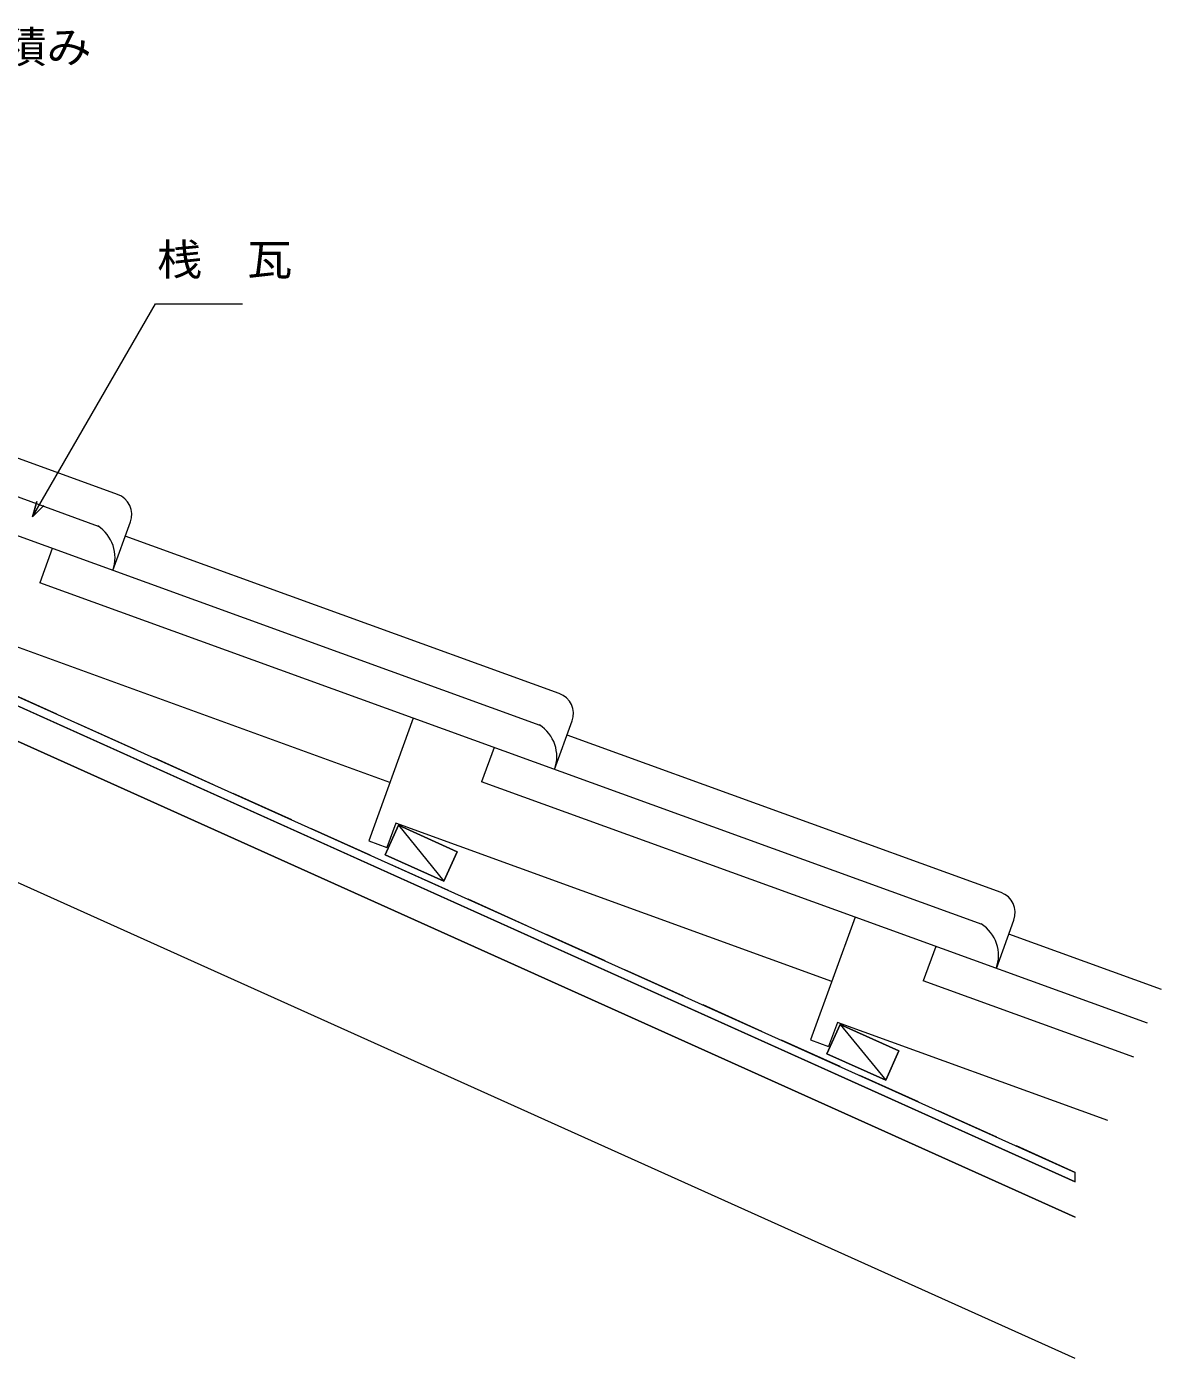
# Model space of a CAD drawing. Units: millimetres, scale not verified. Extents: x -786 to 785, y -406 to 412.
# Drawn here: x 257 to 785, y -368 to 252 of the extents above; entities that cross this region are included whole.
import ezdxf
from ezdxf.enums import TextEntityAlignment as Align

# ---------------------------------------------------------------- set-up
doc = ezdxf.new("R2010")
doc.units = ezdxf.units.MM
doc.header["$LTSCALE"] = 10
doc.linetypes.add('DASHED3', pattern=[4, 3, -1])
for name, color, linetype, lineweight in [('0-0_LAYER001', 2, 'Continuous', 18), ('0-1_LAYER002', 7, 'Continuous', 18), ('0-2_LAYER003', 2, 'Continuous', 18), ('0-3_LAYER004', 2, 'DASHED3', 18), ('0-6_LAYER007', 2, 'Continuous', 18)]:
    doc.layers.add(name, color=color, linetype=linetype, lineweight=lineweight)
doc.styles.add('ＭＳ ゴシック', font='')
doc.styles.get('ＭＳ ゴシック').set_extended_font_data('MS Gothic')

msp = doc.modelspace()

# ---------------------------------------------------------------- linework, layer by layer
at = {"layer": '0-0_LAYER001', "color": 4}
for p, q in [((299.12, 34.53), (31.21, 131.73)), ((290.27, 19.65), (25.41, 115.75)), ((495.98, -73.06), (231.12, 23.03)), ((296.93, -0.85), (305.11, 21.72)), ((504.83, -58.19), (302.72, 15.14)), ((425.98, -99.61), (222.93, -25.94)), ((436.84, -69.69), (416.09, -126.87)), ((701.7, -165.78), (436.84, -69.69)), ((502.64, -93.56), (510.82, -71)), ((710.55, -150.91), (508.44, -77.58)), ((428.64, -118.66), (424.55, -129.94)), ((631.69, -192.33), (428.64, -118.66)), ((416.09, -126.87), (424.55, -129.94)), ((642.55, -162.41), (621.8, -219.59)), ((778.78, -211.83), (642.55, -162.41)), ((708.35, -186.28), (716.54, -163.72)), ((785.2, -196.08), (714.15, -170.3)), ((634.35, -211.38), (630.26, -222.66)), ((760.33, -257.08), (634.35, -211.38)), ((621.8, -219.59), (630.26, -222.66))]:
    msp.add_line(p, q, dxfattribs=at)
at = {"layer": '0-0_LAYER001'}
for p, q in [((268.72, 9.39), (262.93, -6.59)), ((436.84, -69.69), (262.93, -6.59)), ((474.44, -83.33), (468.64, -99.31)), ((642.55, -162.41), (468.64, -99.31)), ((423.77, -133.29), (429.92, -119.61)), ((429.92, -119.61), (457.28, -131.92)), ((429.92, -119.61), (451.12, -145.6)), ((451.12, -145.6), (423.77, -133.29)), ((457.28, -131.92), (451.12, -145.6)), ((680.15, -176.05), (674.35, -192.03)), ((772.35, -227.58), (674.35, -192.03)), ((629.48, -226.01), (635.64, -212.33)), ((635.64, -212.33), (662.99, -224.64)), ((635.64, -212.33), (656.84, -238.32)), ((656.84, -238.32), (629.48, -226.01)), ((662.99, -224.64), (656.84, -238.32))]:
    msp.add_line(p, q, dxfattribs=at)
at = {"layer": '0-0_LAYER001', "color": 4}
for centre, radius, start, end in [((295.71, 25.13), 10, 340.05908, 70.05908), ((280.34, 5.1), 17.62, 340.29127, 57.20982), ((501.42, -67.59), 10, 340.05908, 70.05908), ((486.05, -87.62), 17.62, 340.29127, 57.20982), ((707.14, -160.31), 10, 340.05908, 70.05908), ((691.76, -180.34), 17.62, 340.29127, 57.20982)]:
    msp.add_arc(centre, radius, start, end, dxfattribs=at)
at = {"layer": '0-1_LAYER002'}
for p, q in [((259.52, 24.05), (316.84, 123.33)), ((316.84, 123.33), (357.34, 123.33)), ((1.33, 53.42), (745.08, -281.27)), ((1.33, 32.58), (745.08, -302.11)), ((745.08, -367.9), (1.33, -33.21)), ((429.92, -119.61), (451.12, -145.6)), ((635.64, -212.33), (656.84, -238.32))]:
    msp.add_line(p, q, dxfattribs=at)
for points in [[(1.33, 49.03), (745.08, -285.66), (745.08, -281.27)], [(261.46, 31.3), (259.52, 24.05), (264.48, 29.01)]]:
    msp.add_lwpolyline(points, dxfattribs=at)
for points in [[(429.92, -119.61), (423.77, -133.29), (451.12, -145.6), (457.28, -131.92)], [(635.64, -212.33), (629.48, -226.01), (656.84, -238.32), (662.99, -224.64)]]:
    msp.add_lwpolyline(points, close=True, dxfattribs=at)
at = {"layer": '0-2_LAYER003'}
for p, q in [((745.08, -285.66), (1.33, 49.03)), ((745.08, -302.11), (1.33, 32.58)), ((745.08, -367.9), (1.33, -33.21))]:
    msp.add_line(p, q, dxfattribs=at)
at = {"layer": '0-3_LAYER004'}
msp.add_line((745.08, -281.27), (1.33, 53.42), dxfattribs=at)
at = {"layer": '0-6_LAYER007'}
for points in [[(259.52, 24.05), (316.84, 123.33), (357.34, 123.33)], [(264.82, 29.36), (259.52, 24.05), (261.46, 31.3)]]:
    msp.add_lwpolyline(points, dxfattribs=at)

# ---------------------------------------------------------------- texts
at = {"layer": '0-0_LAYER001', "color": 7, "style": 'ＭＳ ゴシック', "width": 1.05}
msp.add_text('熨斗瓦３段積み', height=14.66, dxfattribs=at).set_placement((140.03, 231.22), align=Align.BOTTOM_LEFT)
at = {"layer": '0-6_LAYER007', "color": 7, "style": 'ＭＳ ゴシック', "width": 1.05}
msp.add_text('桟\u3000瓦', height=14.66, dxfattribs=at).set_placement((317.51, 132.15), align=Align.BOTTOM_LEFT)

doc.saveas('drawing.dxf')
